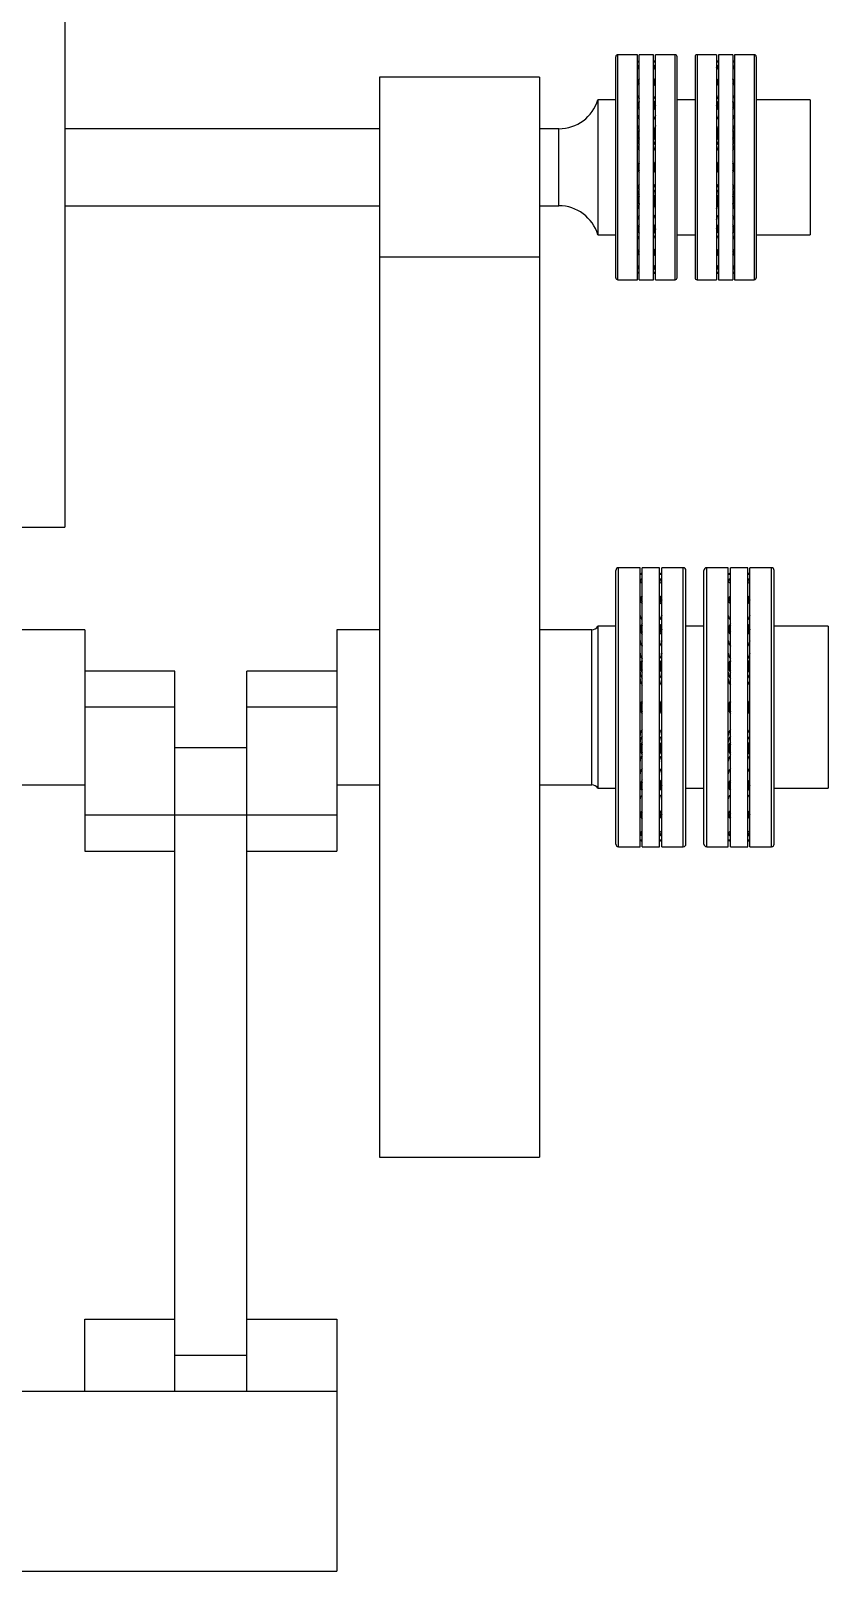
# Model space of a CAD drawing. Header units: millimetres. Extents: x -724 to 4637, y -531 to 1147.
# Drawn here: x 4098 to 4541, y -333 to 523 of the extents above; entities that cross this region are included whole.
import ezdxf

# ---------------------------------------------------------------- set-up
doc = ezdxf.new("R2010")
doc.units = ezdxf.units.MM

msp = doc.modelspace()

# ---------------------------------------------------------------- linework, layer by layer
at = {"color": 7, "linetype": 'Continuous', "lineweight": 25}
for p, q in [((4116.97, 746.7), (4116.97, 246.7)), ((4423.1, 385.3), (4423.1, 508.1)), ((4435.1, 509.2), (4424.2, 509.2)), ((4424.2, 384.2), (4424.2, 509.2)), ((4435.1, 384.2), (4435.1, 509.2)), ((4436.1, 505.05), (4435.1, 505.05)), ((4436.1, 505.55), (4435.6, 505.55)), ((4444.1, 509.2), (4436.1, 509.2)), ((4436.1, 384.2), (4436.1, 509.2)), ((4444.1, 384.2), (4444.1, 509.2)), ((4444.6, 505.55), (4444.1, 505.55)), ((4445.1, 505.05), (4444.1, 505.05)), ((4456, 509.2), (4445.1, 509.2)), ((4445.1, 384.2), (4445.1, 509.2)), ((4456, 384.2), (4456, 509.2)), ((4457.1, 385.3), (4457.1, 508.1)), ((4467.1, 508.1), (4467.1, 385.3)), ((4479.1, 509.2), (4468.2, 509.2)), ((4468.2, 509.2), (4468.2, 384.2)), ((4479.1, 509.2), (4479.1, 384.2)), ((4480.1, 505.05), (4479.1, 505.05)), ((4480.1, 505.55), (4479.6, 505.55)), ((4488.1, 509.2), (4480.1, 509.2)), ((4480.1, 509.2), (4480.1, 384.2)), ((4488.1, 509.2), (4488.1, 384.2)), ((4488.6, 505.55), (4488.1, 505.55)), ((4489.1, 505.05), (4488.1, 505.05)), ((4500, 509.2), (4489.1, 509.2)), ((4489.1, 509.2), (4489.1, 384.2)), ((4500, 509.2), (4500, 384.2)), ((4501.1, 508.1), (4501.1, 385.3)), ((4380.7, 496.7), (4291.8, 496.7)), ((4291.8, 496.7), (4291.8, -103.3)), ((4380.7, 496.7), (4380.7, -103.3)), ((4445.1, 502.19), (4445.1, 502.16)), ((4479.1, 502.19), (4479.1, 502.22)), ((4423.1, 484.2), (4413.08, 484.2)), ((4413.08, 484.2), (4413.08, 409.2)), ((4445.1, 480.99), (4445.09, 480.75)), ((4467.1, 484.2), (4457.1, 484.2)), ((4479.1, 480.99), (4479.11, 481.23)), ((4531.1, 484.2), (4501.1, 484.2)), ((4531.1, 484.2), (4531.1, 409.2)), ((4445.06, 475.45), (4445.1, 475.66)), ((4445.1, 475.7), (4445.09, 475.46)), ((4291.8, 468.09), (4116.97, 468.09)), ((4391.5, 468.09), (4380.7, 468.09)), ((4391.5, 425.31), (4391.5, 468.09)), ((4445.06, 469.57), (4445.1, 469.78)), ((4445.1, 469.83), (4445.09, 469.58)), ((4116.97, 425.31), (4291.8, 425.31)), ((4380.7, 425.31), (4391.5, 425.31)), ((4479.1, 423.57), (4479.11, 423.81)), ((4445.1, 412.4), (4445.09, 412.16)), ((4479.13, 417.94), (4479.1, 417.74)), ((4479.1, 417.69), (4479.11, 417.93)), ((4479.1, 412.4), (4479.11, 412.64)), ((4413.08, 409.2), (4423.1, 409.2)), ((4457.1, 409.2), (4467.1, 409.2)), ((4501.1, 409.2), (4531.1, 409.2)), ((4380.7, 396.7), (4291.8, 396.7)), ((4435.1, 388.35), (4436.1, 388.35)), ((4435.6, 387.85), (4436.1, 387.85)), ((4444.1, 388.35), (4445.1, 388.35)), ((4444.1, 387.85), (4444.6, 387.85)), ((4445.1, 391.2), (4445.1, 391.17)), ((4479.1, 391.2), (4479.1, 391.24)), ((4479.1, 388.35), (4480.1, 388.35)), ((4479.6, 387.85), (4480.1, 387.85)), ((4488.1, 388.35), (4489.1, 388.35)), ((4488.1, 387.85), (4488.6, 387.85)), ((4424.2, 384.2), (4435.1, 384.2)), ((4436.1, 384.2), (4444.1, 384.2)), ((4445.1, 384.2), (4456, 384.2)), ((4468.2, 384.2), (4479.1, 384.2)), ((4480.1, 384.2), (4488.1, 384.2)), ((4489.1, 384.2), (4500, 384.2)), ((4030.61, 246.7), (4116.97, 246.7)), ((4423.08, 70.7), (4423.08, 222.7)), ((4436.58, 224.2), (4424.58, 224.2)), ((4424.58, 69.2), (4424.58, 224.2)), ((4436.58, 69.2), (4436.58, 224.2)), ((4447.38, 224.2), (4437.78, 224.2)), ((4437.78, 69.2), (4437.78, 224.2)), ((4447.38, 69.2), (4447.38, 224.2)), ((4460.58, 224.2), (4448.58, 224.2)), ((4448.58, 69.2), (4448.58, 224.2)), ((4460.58, 69.2), (4460.58, 224.2)), ((4462.08, 70.7), (4462.08, 222.7)), ((4472.08, 70.7), (4472.08, 222.7)), ((4485.58, 224.2), (4473.58, 224.2)), ((4473.58, 69.2), (4473.58, 224.2)), ((4485.58, 69.2), (4485.58, 224.2)), ((4496.38, 224.2), (4486.78, 224.2)), ((4486.78, 69.2), (4486.78, 224.2)), ((4496.38, 69.2), (4496.38, 224.2)), ((4509.58, 224.2), (4497.58, 224.2)), ((4497.58, 69.2), (4497.58, 224.2)), ((4509.58, 69.2), (4509.58, 224.2)), ((4511.08, 70.7), (4511.08, 222.7)), ((4437.78, 220.4), (4436.58, 220.4)), ((4437.78, 221), (4437.18, 221)), ((4447.98, 221), (4447.38, 221)), ((4448.58, 220.4), (4447.38, 220.4)), ((4486.78, 220.4), (4485.58, 220.4)), ((4486.78, 221), (4486.18, 221)), ((4496.98, 221), (4496.38, 221)), ((4497.58, 220.4), (4496.38, 220.4)), ((4448.58, 206.32), (4448.57, 206.2)), ((4497.58, 206.32), (4497.57, 206.2)), ((4448.58, 197.58), (4448.57, 197.46)), ((4497.58, 197.58), (4497.57, 197.46)), ((4128.08, 189.77), (4068.08, 189.77)), ((4128.08, 189.77), (4128.08, 66.7)), ((4291.8, 189.77), (4268.08, 189.77)), ((4268.08, 189.77), (4268.08, 66.7)), ((4409.74, 189.77), (4380.7, 189.77)), ((4409.74, 103.62), (4409.74, 189.77)), ((4423.08, 191.7), (4413.08, 191.7)), ((4413.08, 191.7), (4413.08, 101.7)), ((4448.58, 190.02), (4448.57, 189.77)), ((4472.08, 191.7), (4462.08, 191.7)), ((4497.58, 190.02), (4497.57, 189.77)), ((4541.08, 191.7), (4511.08, 191.7)), ((4541.08, 191.7), (4541.08, 101.7)), ((4448.53, 183.41), (4448.56, 183.77)), ((4448.58, 183.67), (4448.57, 183.42)), ((4497.53, 183.41), (4497.56, 183.68)), ((4497.58, 183.67), (4497.57, 183.42)), ((4448.53, 176.35), (4448.56, 176.71)), ((4448.58, 176.61), (4448.57, 176.37)), ((4497.53, 176.35), (4497.56, 176.63)), ((4497.58, 176.61), (4497.57, 176.37)), ((4178.08, 166.7), (4128.08, 166.7)), ((4178.08, -233.3), (4178.08, 166.7)), ((4268.08, 166.7), (4218.08, 166.7)), ((4218.08, -233.3), (4218.08, 166.7)), ((4178.08, 146.7), (4128.08, 146.7)), ((4268.08, 146.7), (4218.08, 146.7)), ((4218.08, 124.2), (4178.08, 124.2)), ((4068.08, 103.62), (4128.08, 103.62)), ((4268.08, 103.62), (4291.8, 103.62)), ((4380.7, 103.62), (4409.74, 103.62)), ((4448.58, 103.38), (4448.57, 103.13)), ((4497.58, 103.38), (4497.57, 103.13)), ((4413.08, 101.7), (4423.08, 101.7)), ((4462.08, 101.7), (4472.08, 101.7)), ((4511.08, 101.7), (4541.08, 101.7)), ((4268.08, 86.7), (4128.08, 86.7)), ((4448.54, 86.83), (4448.55, 86.97)), ((4448.58, 87.07), (4448.57, 86.95)), ((4497.54, 86.83), (4497.56, 87.06)), ((4497.58, 87.07), (4497.57, 86.95)), ((4424.58, 69.2), (4436.58, 69.2)), ((4436.58, 73), (4437.78, 73)), ((4437.18, 72.4), (4437.78, 72.4)), ((4437.78, 69.2), (4447.38, 69.2)), ((4447.38, 73), (4448.58, 73)), ((4447.38, 72.4), (4447.98, 72.4)), ((4448.58, 69.2), (4460.58, 69.2)), ((4473.58, 69.2), (4485.58, 69.2)), ((4485.58, 73), (4486.78, 73)), ((4486.18, 72.4), (4486.78, 72.4)), ((4486.78, 69.2), (4496.38, 69.2)), ((4496.38, 73), (4497.58, 73)), ((4496.38, 72.4), (4496.98, 72.4)), ((4497.58, 69.2), (4509.58, 69.2)), ((4128.08, 66.7), (4178.08, 66.7)), ((4218.08, 66.7), (4268.08, 66.7)), ((4291.8, -103.3), (4380.7, -103.3)), ((4128.08, -193.3), (4178.08, -193.3)), ((4128.08, -233.3), (4128.08, -193.3)), ((4218.08, -193.3), (4268.08, -193.3)), ((4268.08, -193.3), (4268.08, -333.3)), ((4178.08, -213.3), (4218.08, -213.3)), ((3928.08, -233.3), (4268.08, -233.3)), ((3928.08, -333.3), (4268.08, -333.3))]:
    msp.add_line(p, q, dxfattribs=at)
at = {"color": 7, "linetype": 'Continuous', "lineweight": 25, "flags": 128}
for points in [[(4436.1, 502.03), (4436, 502.09), (4435.64, 502.47), (4435.64, 502.86), (4436, 503.24), (4436.1, 503.3)], [(4444.1, 503.3), (4444.19, 503.24), (4444.55, 502.86), (4444.55, 502.47), (4444.19, 502.09), (4444.1, 502.03)], [(4480.1, 502.03), (4480, 502.09), (4479.64, 502.47), (4479.64, 502.86), (4480, 503.24), (4480.1, 503.3)], [(4488.1, 503.3), (4488.19, 503.24), (4488.55, 502.86), (4488.55, 502.47), (4488.19, 502.09), (4488.1, 502.03)], [(4436.1, 390.09), (4436, 390.15), (4435.64, 390.53), (4435.64, 390.92), (4436, 391.3), (4436.1, 391.36)], [(4444.1, 391.36), (4444.19, 391.3), (4444.55, 390.92), (4444.55, 390.53), (4444.19, 390.15), (4444.1, 390.09)], [(4480.1, 390.09), (4480, 390.15), (4479.64, 390.53), (4479.64, 390.92), (4480, 391.3), (4480.1, 391.36)], [(4488.1, 391.36), (4488.19, 391.3), (4488.55, 390.92), (4488.55, 390.53), (4488.19, 390.15), (4488.1, 390.09)], [(4437.78, 216.59), (4437.36, 216.93), (4437.18, 217.36), (4437.36, 217.79), (4437.78, 218.12)], [(4447.38, 218.12), (4447.79, 217.79), (4447.98, 217.36), (4447.79, 216.93), (4447.38, 216.59)], [(4486.78, 216.59), (4486.36, 216.93), (4486.18, 217.36), (4486.36, 217.79), (4486.78, 218.12)], [(4496.38, 218.12), (4496.79, 217.79), (4496.98, 217.36), (4496.79, 216.93), (4496.38, 216.59)], [(4437.78, 75.27), (4437.36, 75.6), (4437.18, 76.03), (4437.36, 76.46), (4437.78, 76.8)], [(4447.38, 76.8), (4447.79, 76.46), (4447.98, 76.03), (4447.79, 75.6), (4447.38, 75.27)], [(4486.78, 75.27), (4486.36, 75.6), (4486.18, 76.03), (4486.36, 76.46), (4486.78, 76.8)], [(4496.38, 76.8), (4496.79, 76.46), (4496.98, 76.03), (4496.79, 75.6), (4496.38, 75.27)]]:
    msp.add_lwpolyline(points, dxfattribs=at)
at = {"color": 7, "linetype": 'Continuous', "lineweight": 25}
for centre, radius, start, end in [((4424.2, 508.1), 1.1, 90, 180), ((4435.6, 505.05), 0.5, 90.00007, 180), ((4444.6, 505.05), 0.5, 0, 89.99993), ((4456, 508.1), 1.1, 0, 90), ((4468.2, 508.1), 1.1, 90, 180), ((4479.6, 505.05), 0.5, 90.00007, 180), ((4488.6, 505.05), 0.5, 0, 89.99993), ((4500, 508.1), 1.1, 0, 90), ((4436.38, 502.57), 1.34, 195.94865, 257.72832), ((4443.79, 502.62), 1.39, 282.9396, 340.70119), ((4480.41, 502.61), 1.38, 197.57497, 256.76086), ((4487.78, 502.62), 1.39, 283.38402, 341.62789), ((4437.42, 494.05), 2.33, 184.19547, 235.42958), ((4437.41, 494.31), 1.79, 137.27591, 222.72409), ((4442.79, 494.31), 1.79, 317.27591, 42.72409), ((4442.78, 494.05), 2.32, 304.5418, 356.30688), ((4481.43, 494.06), 2.34, 183.84852, 235.23053), ((4481.41, 494.31), 1.79, 137.27591, 222.72409), ((4486.79, 494.31), 1.79, 317.27591, 42.72409), ((4486.77, 494.06), 2.33, 304.74401, 356.65217), ((4391.5, 490.59), 22.5, 270, 343.50092), ((4437.41, 486.77), 2.32, 183.65482, 235.46037), ((4438.63, 480.99), 3.51, 136.20033, 223.79967), ((4438.68, 481.29), 3.07, 147.13093, 212.86907), ((4442.78, 486.77), 2.32, 304.53963, 356.34518), ((4441.52, 481.29), 3.07, 327.13093, 32.86907), ((4441.49, 481.07), 3.61, 316.1948, 355.02135), ((4481.43, 486.78), 2.34, 183.8866, 235.22859), ((4482.69, 481.05), 3.59, 180.96984, 223.8157), ((4482.68, 481.29), 3.07, 147.13093, 212.86907), ((4486.76, 486.78), 2.34, 304.77141, 356.1134), ((4485.57, 480.99), 3.51, 316.20033, 43.79967), ((4485.52, 481.29), 3.07, 327.13093, 32.86907), ((4438.68, 475.76), 3.58, 180.907, 223.87854), ((4441.49, 475.78), 3.61, 316.1948, 355.02135), ((4482.69, 475.76), 3.59, 180.96984, 223.8157), ((4485.51, 475.76), 3.59, 316.1843, 359.03016), ((4438.67, 469.88), 3.57, 180.85623, 222.20324), ((4439.69, 464.73), 4.59, 141.55468, 218.44532), ((4439.71, 464.88), 4.11, 151.47841, 208.52159), ((4440.5, 464.73), 4.59, 321.55468, 38.44532), ((4440.49, 464.88), 4.11, 331.47841, 28.52159), ((4441.51, 469.89), 3.59, 317.86221, 355.06427), ((4482.68, 469.88), 3.58, 180.91755, 222.14192), ((4483.69, 464.73), 4.59, 141.55468, 218.44532), ((4483.71, 464.88), 4.11, 151.47841, 208.52159), ((4484.5, 464.73), 4.59, 321.55468, 38.44532), ((4484.49, 464.88), 4.11, 331.47841, 28.52159), ((4485.52, 469.88), 3.58, 317.85808, 359.08245), ((4439.71, 461.96), 4.61, 180.16581, 218.46403), ((4439.71, 458.87), 4.61, 180.16581, 218.46403), ((4440.49, 461.96), 4.61, 321.53597, 359.83419), ((4440.49, 458.87), 4.61, 321.53597, 359.83419), ((4483.71, 461.96), 4.61, 180.17769, 218.45215), ((4483.71, 458.87), 4.61, 180.17769, 218.45215), ((4484.49, 461.96), 4.61, 321.54785, 359.82231), ((4484.49, 458.87), 4.61, 321.54785, 359.82231), ((4440.1, 446.7), 5, 143.1301, 216.8699), ((4440.1, 446.7), 4.5, 152.73394, 207.26606), ((4440.1, 446.7), 5, 323.1301, 36.8699), ((4440.1, 446.7), 4.5, 332.73394, 27.26606), ((4484.1, 446.7), 5, 143.1301, 216.8699), ((4484.1, 446.7), 4.5, 152.73394, 207.26606), ((4484.1, 446.7), 5, 323.1301, 36.8699), ((4484.1, 446.7), 4.5, 332.73394, 27.26606), ((4439.71, 434.52), 4.61, 141.54785, 179.82231), ((4440.49, 434.52), 4.61, 0.17769, 38.45215), ((4483.71, 434.52), 4.61, 141.53597, 179.83419), ((4484.49, 434.52), 4.61, 0.16581, 38.46403), ((4439.71, 431.43), 4.61, 141.54785, 179.82231), ((4439.69, 428.66), 4.59, 141.55468, 218.44532), ((4439.71, 428.51), 4.11, 151.47841, 208.52159), ((4440.49, 431.43), 4.61, 0.17769, 38.45215), ((4440.5, 428.66), 4.59, 321.55468, 38.44532), ((4440.49, 428.51), 4.11, 331.47841, 28.52159), ((4483.71, 431.43), 4.61, 141.53597, 179.83419), ((4483.69, 428.66), 4.59, 141.55468, 218.44532), ((4483.71, 428.51), 4.11, 151.47841, 208.52159), ((4484.49, 431.43), 4.61, 0.16581, 38.46403), ((4484.5, 428.66), 4.59, 321.55468, 38.44532), ((4484.49, 428.51), 4.11, 331.47841, 28.52159), ((4391.5, 402.81), 22.5, 16.49908, 90), ((4438.68, 423.51), 3.58, 137.85808, 179.08245), ((4438.69, 417.63), 3.59, 136.1843, 179.03016), ((4441.51, 417.63), 3.59, 0.96984, 43.8157), ((4441.52, 423.51), 3.58, 0.91755, 42.14192), ((4482.69, 423.5), 3.59, 137.86221, 175.06427), ((4482.7, 417.62), 3.61, 136.1948, 175.02135), ((4485.52, 417.63), 3.58, 0.907, 43.87854), ((4485.53, 423.51), 3.57, 0.85623, 42.20324), ((4438.63, 412.4), 3.51, 136.20033, 223.79967), ((4438.68, 412.1), 3.07, 147.13093, 212.86907), ((4441.51, 412.34), 3.59, 0.96984, 43.8157), ((4441.52, 412.1), 3.07, 327.13093, 32.86907), ((4482.7, 412.33), 3.61, 136.1948, 175.02135), ((4482.68, 412.1), 3.07, 147.13093, 212.86907), ((4485.57, 412.4), 3.51, 316.20033, 43.79967), ((4485.52, 412.1), 3.07, 327.13093, 32.86907), ((4437.43, 406.61), 2.34, 124.77141, 176.1134), ((4442.76, 406.61), 2.34, 3.8866, 55.22859), ((4481.41, 406.62), 2.32, 124.53963, 176.34518), ((4486.78, 406.62), 2.32, 3.65482, 55.46037), ((4437.43, 399.34), 2.33, 124.74401, 176.65217), ((4437.41, 399.09), 1.79, 137.27591, 222.72409), ((4442.76, 399.33), 2.34, 3.84852, 55.23053), ((4442.79, 399.09), 1.79, 317.27591, 42.72409), ((4481.41, 399.34), 2.32, 124.5418, 176.30688), ((4481.41, 399.09), 1.79, 137.27591, 222.72409), ((4486.78, 399.34), 2.33, 4.19547, 55.42958), ((4486.79, 399.09), 1.79, 317.27591, 42.72409), ((4424.2, 385.3), 1.1, 180, 270), ((4436.42, 390.77), 1.39, 103.38402, 161.62789), ((4435.6, 388.35), 0.5, 180, 269.99993), ((4443.78, 390.78), 1.38, 17.57497, 76.76086), ((4444.6, 388.35), 0.5, 270.00007, 0), ((4456, 385.3), 1.1, 270, 360), ((4468.2, 385.3), 1.1, 180, 270), ((4480.41, 390.78), 1.39, 102.9396, 160.70119), ((4479.6, 388.35), 0.5, 180, 269.99993), ((4487.81, 390.82), 1.34, 15.94865, 77.72832), ((4488.6, 388.35), 0.5, 270.00007, 360), ((4500, 385.3), 1.1, 270, 360), ((4424.58, 222.7), 1.5, 90, 180), ((4460.58, 222.7), 1.5, 0, 90), ((4473.58, 222.7), 1.5, 90, 180), ((4509.58, 222.7), 1.5, 0, 90), ((4437.18, 220.4), 0.6, 90, 180), ((4438.11, 217.24), 1.6, 196.36709, 258.03227), ((4447.03, 217.26), 1.62, 282.27139, 342.12802), ((4447.98, 220.4), 0.6, 360, 90), ((4486.18, 220.4), 0.6, 90, 180), ((4487.11, 217.24), 1.6, 196.36709, 258.03227), ((4496.03, 217.26), 1.62, 282.27139, 342.12802), ((4496.98, 220.4), 0.6, 0, 90), ((4439.34, 206.48), 2.76, 182.78825, 235.63687), ((4439.28, 206.81), 2.09, 135.93118, 224.06882), ((4445.88, 206.81), 2.09, 315.93118, 44.06882), ((4445.78, 206.52), 2.81, 304.58041, 353.44169), ((4488.34, 206.48), 2.76, 182.78825, 235.63687), ((4488.28, 206.81), 2.09, 135.93118, 224.06882), ((4494.88, 206.81), 2.09, 315.93118, 44.06882), ((4494.78, 206.52), 2.81, 304.58041, 353.44169), ((4439.34, 197.75), 2.77, 183.51918, 235.59601), ((4445.78, 197.78), 2.81, 304.58041, 353.44169), ((4488.34, 197.75), 2.77, 183.51918, 235.59601), ((4494.78, 197.78), 2.81, 304.58041, 353.44169), ((4409.74, 193.62), 3.85, 270, 330), ((4440.87, 190.08), 4.29, 180.31193, 223.92431), ((4440.84, 190.37), 3.66, 146.80624, 213.19376), ((4444.32, 190.37), 3.66, 326.80624, 33.19376), ((4444.26, 190.1), 4.32, 316.14632, 355.67126), ((4489.87, 190.08), 4.29, 180.31193, 223.92431), ((4489.84, 190.37), 3.66, 146.80624, 213.19376), ((4493.32, 190.37), 3.66, 326.80624, 33.19376), ((4493.26, 190.1), 4.32, 316.14632, 355.67126), ((4440.87, 183.73), 4.29, 180.87055, 223.91499), ((4444.26, 183.75), 4.32, 316.14632, 355.67126), ((4489.87, 183.73), 4.29, 180.87055, 223.91499), ((4493.26, 183.75), 4.32, 316.14632, 355.67126), ((4440.87, 176.68), 4.29, 180.87055, 223.91499), ((4442.09, 169.47), 5.5, 141.52707, 218.47293), ((4442.1, 169.66), 4.92, 151.41974, 208.58026), ((4444.26, 176.69), 4.32, 316.14632, 355.67126), ((4443.07, 169.47), 5.5, 321.52707, 38.47293), ((4443.06, 169.66), 4.92, 331.41974, 28.58026), ((4489.87, 176.68), 4.29, 180.87055, 223.91499), ((4491.09, 169.47), 5.5, 141.52707, 218.47293), ((4491.1, 169.66), 4.92, 151.41974, 208.58026), ((4493.26, 176.69), 4.32, 316.14632, 355.67126), ((4492.07, 169.47), 5.5, 321.52707, 38.47293), ((4492.06, 169.66), 4.92, 331.41974, 28.58026), ((4442.11, 166.15), 5.53, 180.15895, 218.47089), ((4443.05, 166.15), 5.53, 321.52911, 359.84105), ((4491.11, 166.15), 5.53, 180.15895, 218.47089), ((4492.05, 166.15), 5.53, 321.52911, 359.84105), ((4442.11, 162.44), 5.53, 180.15895, 218.47089), ((4443.05, 162.44), 5.53, 321.52911, 359.84105), ((4491.11, 162.44), 5.53, 180.15895, 218.47089), ((4492.05, 162.44), 5.53, 321.52911, 359.84105), ((4442.58, 146.7), 6, 143.1301, 216.8699), ((4442.58, 146.7), 5.4, 152.73396, 207.26604), ((4442.58, 146.7), 6, 323.1301, 36.8699), ((4442.58, 146.7), 5.4, 332.73396, 27.26604), ((4491.58, 146.7), 6, 143.1301, 216.8699), ((4491.58, 146.7), 5.4, 152.73396, 207.26604), ((4491.58, 146.7), 6, 323.1301, 36.8699), ((4491.58, 146.7), 5.4, 332.73396, 27.26604), ((4442.1, 130.95), 5.53, 141.51881, 179.85135), ((4442.1, 127.24), 5.53, 141.51881, 179.85135), ((4443.05, 130.95), 5.53, 0.14865, 38.48119), ((4443.05, 127.24), 5.53, 0.14865, 38.48119), ((4491.1, 130.95), 5.53, 141.51881, 179.85135), ((4491.1, 127.24), 5.53, 141.51881, 179.85135), ((4492.05, 130.95), 5.53, 0.14865, 38.48119), ((4492.05, 127.24), 5.53, 0.14865, 38.48119), ((4442.09, 123.92), 5.5, 141.52707, 218.47293), ((4442.1, 123.74), 4.92, 151.41974, 208.58026), ((4443.07, 123.92), 5.5, 321.52707, 38.47293), ((4443.06, 123.74), 4.92, 331.41974, 28.58026), ((4491.09, 123.92), 5.5, 141.52707, 218.47293), ((4491.1, 123.74), 4.92, 151.41974, 208.58026), ((4492.07, 123.92), 5.5, 321.52707, 38.47293), ((4492.06, 123.74), 4.92, 331.41974, 28.58026), ((4440.86, 116.72), 4.28, 136.03017, 179.18429), ((4440.86, 109.66), 4.28, 136.03017, 179.18429), ((4444.3, 116.72), 4.28, 0.81571, 43.96983), ((4444.3, 109.66), 4.28, 0.81571, 43.96983), ((4489.86, 116.72), 4.28, 136.03017, 179.18429), ((4489.86, 109.66), 4.28, 136.03017, 179.18429), ((4493.3, 116.72), 4.28, 0.81571, 43.96983), ((4493.3, 109.66), 4.28, 0.81571, 43.96983), ((4409.74, 99.77), 3.85, 30, 90), ((4440.86, 103.31), 4.29, 136.04052, 178.62531), ((4440.84, 103.02), 3.66, 146.80624, 213.19376), ((4444.3, 103.32), 4.28, 0.81571, 43.96983), ((4444.32, 103.02), 3.66, 326.80624, 33.19376), ((4489.86, 103.31), 4.29, 136.04052, 178.62531), ((4489.84, 103.02), 3.66, 146.80624, 213.19376), ((4493.3, 103.32), 4.28, 0.81571, 43.96983), ((4493.32, 103.02), 3.66, 326.80624, 33.19376), ((4439.32, 95.65), 2.75, 124.19826, 176.68655), ((4445.83, 95.65), 2.75, 3.31345, 55.80174), ((4488.32, 95.65), 2.75, 124.19826, 176.68655), ((4494.83, 95.65), 2.75, 3.31345, 55.80174), ((4439.33, 86.91), 2.76, 124.24331, 175.95419), ((4439.28, 86.59), 2.09, 135.93118, 224.06882), ((4445.83, 86.91), 2.75, 3.31345, 55.80174), ((4445.88, 86.59), 2.09, 315.93118, 44.06882), ((4488.33, 86.91), 2.76, 124.24331, 175.95419), ((4488.28, 86.59), 2.09, 135.93118, 224.06882), ((4494.83, 86.91), 2.75, 3.31345, 55.80174), ((4494.88, 86.59), 2.09, 315.93118, 44.06882), ((4438.08, 76.19), 1.56, 101.18434, 164.54343), ((4447.09, 76.21), 1.53, 13.89468, 79.15138), ((4487.08, 76.19), 1.56, 101.18434, 164.54343), ((4496.09, 76.21), 1.53, 13.89468, 79.15138), ((4424.58, 70.7), 1.5, 180, 270), ((4437.18, 73), 0.6, 180, 270), ((4447.98, 73), 0.6, 270, 0), ((4460.58, 70.7), 1.5, 270, 360), ((4473.58, 70.7), 1.5, 180, 270), ((4486.18, 73), 0.6, 180, 270), ((4496.98, 73), 0.6, 270, 0), ((4509.58, 70.7), 1.5, 270, 360)]:
    msp.add_arc(centre, radius, start, end, dxfattribs=at)
for points, knots in [([(4436.1, 503.37), (4435.92, 503.28), (4435.54, 503.09), (4435.18, 502.71), (4435.14, 502.36), (4435.11, 502.21)], [0, 0, 0, 0, 0.3457909, 0.7113994, 1, 1, 1, 1]), ([(4445.07, 502.13), (4445.08, 502.17), (4445.14, 502.38), (4444.93, 502.78), (4444.6, 503.13), (4444.26, 503.3), (4444.1, 503.37)], [0, 0, 0, 0, 0.071341, 0.398114, 0.720525, 1, 1, 1, 1]), ([(4480.1, 503.37), (4479.91, 503.28), (4479.54, 503.09), (4479.19, 502.71), (4479.14, 502.39), (4479.12, 502.25)], [0, 0, 0, 0, 0.363507, 0.737533, 1, 1, 1, 1]), ([(4489.08, 502.17), (4489.09, 502.19), (4489.14, 502.39), (4488.94, 502.77), (4488.61, 503.12), (4488.26, 503.3), (4488.1, 503.38)], [0, 0, 0, 0, 0.041041, 0.376993, 0.707289, 1, 1, 1, 1]), ([(4436.1, 495.79), (4435.89, 495.59), (4435.46, 495.19), (4435.13, 494.52), (4435.13, 494.07), (4435.13, 493.88)], [0, 0, 0, 0, 0.361291, 0.731426, 1, 1, 1, 1]), ([(4445.08, 493.9), (4445.06, 494.14), (4445.02, 494.64), (4444.66, 495.29), (4444.26, 495.63), (4444.1, 495.77)], [0, 0, 0, 0, 0.3406033, 0.7243184, 1, 1, 1, 1]), ([(4480.1, 495.77), (4480, 495.69), (4479.61, 495.41), (4479.28, 494.8), (4479.06, 494.22), (4479.11, 493.94), (4479.12, 493.9)], [0, 0, 0, 0, 0.155023, 0.581655, 0.95105, 1, 1, 1, 1]), ([(4489.06, 493.92), (4489.07, 494.01), (4489.11, 494.37), (4488.83, 494.97), (4488.49, 495.51), (4488.16, 495.74), (4488.1, 495.78)], [0, 0, 0, 0, 0.128656, 0.516565, 0.906042, 1, 1, 1, 1]), ([(4435.13, 486.6), (4435.13, 486.51), (4435.09, 486.16), (4435.36, 485.55), (4435.71, 485.02), (4436.04, 484.79), (4436.1, 484.74)], [0, 0, 0, 0, 0.128656, 0.516565, 0.906042, 1, 1, 1, 1]), ([(4444.1, 484.76), (4444.2, 484.83), (4444.58, 485.11), (4444.92, 485.72), (4445.13, 486.3), (4445.09, 486.59), (4445.08, 486.62)], [0, 0, 0, 0, 0.155023, 0.581655, 0.95105, 1, 1, 1, 1]), ([(4445.06, 480.74), (4445.08, 480.81), (4445.16, 481.22), (4444.98, 481.99), (4444.64, 482.85), (4444.24, 483.27), (4444.1, 483.43)], [0, 0, 0, 0, 0.0728361, 0.4341094, 0.7940707, 1, 1, 1, 1]), ([(4479.13, 481.25), (4479.12, 481.18), (4479.04, 480.77), (4479.22, 480), (4479.56, 479.14), (4479.95, 478.71), (4480.1, 478.56)], [0, 0, 0, 0, 0.0728361, 0.4341094, 0.7940707, 1, 1, 1, 1]), ([(4479.12, 486.62), (4479.13, 486.39), (4479.17, 485.88), (4479.54, 485.23), (4479.93, 484.89), (4480.1, 484.75)], [0, 0, 0, 0, 0.340603, 0.724318, 1, 1, 1, 1]), ([(4480.1, 483.43), (4479.98, 483.31), (4479.6, 482.92), (4479.24, 482.16), (4479.17, 481.53), (4479.13, 481.25)], [0, 0, 0, 0, 0.1948257, 0.6443019, 1, 1, 1, 1]), ([(4444.1, 473.27), (4444.21, 473.39), (4444.6, 473.78), (4444.96, 474.53), (4445.03, 475.17), (4445.06, 475.45)], [0, 0, 0, 0, 0.194826, 0.644302, 1, 1, 1, 1]), ([(4479.13, 475.96), (4479.12, 475.89), (4479.04, 475.48), (4479.22, 474.71), (4479.56, 473.85), (4479.95, 473.42), (4480.1, 473.27)], [0, 0, 0, 0, 0.0728361, 0.4341094, 0.7940707, 1, 1, 1, 1]), ([(4444.13, 467.43), (4444.23, 467.53), (4444.6, 467.91), (4444.96, 468.66), (4445.03, 469.29), (4445.06, 469.57)], [0, 0, 0, 0, 0.180502, 0.637974, 1, 1, 1, 1]), ([(4479.1, 469.87), (4479.13, 469.52), (4479.18, 468.83), (4479.55, 467.99), (4479.94, 467.57), (4480.07, 467.43)], [0, 0, 0, 0, 0.396118, 0.790797, 1, 1, 1, 1]), ([(4445.06, 417.43), (4445.08, 417.5), (4445.16, 417.92), (4444.98, 418.69), (4444.64, 419.54), (4444.24, 419.97), (4444.1, 420.12)], [0, 0, 0, 0, 0.072836, 0.434109, 0.794071, 1, 1, 1, 1]), ([(4445.1, 423.52), (4445.07, 423.87), (4445.01, 424.56), (4444.64, 425.41), (4444.26, 425.83), (4444.12, 425.98)], [0, 0, 0, 0, 0.394479, 0.787525, 1, 1, 1, 1]), ([(4480.07, 425.97), (4479.96, 425.86), (4479.59, 425.48), (4479.24, 424.74), (4479.17, 424.1), (4479.13, 423.82)], [0, 0, 0, 0, 0.180502, 0.637974, 1, 1, 1, 1]), ([(4480.1, 420.12), (4479.98, 420), (4479.6, 419.61), (4479.24, 418.86), (4479.17, 418.22), (4479.13, 417.94)], [0, 0, 0, 0, 0.194826, 0.644302, 1, 1, 1, 1]), ([(4445.06, 412.14), (4445.08, 412.21), (4445.16, 412.63), (4444.98, 413.4), (4444.64, 414.25), (4444.24, 414.68), (4444.1, 414.83)], [0, 0, 0, 0, 0.072836, 0.434109, 0.794071, 1, 1, 1, 1]), ([(4444.1, 409.97), (4444.21, 410.08), (4444.6, 410.47), (4444.96, 411.23), (4445.03, 411.86), (4445.06, 412.14)], [0, 0, 0, 0, 0.194826, 0.644302, 1, 1, 1, 1]), ([(4479.13, 412.65), (4479.12, 412.58), (4479.04, 412.17), (4479.22, 411.4), (4479.56, 410.55), (4479.95, 410.12), (4480.1, 409.96)], [0, 0, 0, 0, 0.072836, 0.434109, 0.794071, 1, 1, 1, 1]), ([(4445.08, 406.77), (4445.06, 407.01), (4445.02, 407.51), (4444.66, 408.16), (4444.26, 408.5), (4444.1, 408.64)], [0, 0, 0, 0, 0.340603, 0.724318, 1, 1, 1, 1]), ([(4480.1, 408.64), (4480, 408.56), (4479.61, 408.28), (4479.28, 407.67), (4479.06, 407.09), (4479.11, 406.81), (4479.12, 406.77)], [0, 0, 0, 0, 0.155023, 0.581655, 0.95105, 1, 1, 1, 1]), ([(4489.06, 406.79), (4489.07, 406.88), (4489.11, 407.24), (4488.83, 407.84), (4488.49, 408.38), (4488.16, 408.6), (4488.1, 408.65)], [0, 0, 0, 0, 0.128656, 0.516565, 0.906042, 1, 1, 1, 1]), ([(4435.13, 399.47), (4435.13, 399.38), (4435.09, 399.02), (4435.36, 398.42), (4435.71, 397.88), (4436.04, 397.66), (4436.1, 397.61)], [0, 0, 0, 0, 0.128656, 0.516565, 0.906042, 1, 1, 1, 1]), ([(4444.1, 397.63), (4444.2, 397.7), (4444.58, 397.98), (4444.92, 398.59), (4445.13, 399.17), (4445.09, 399.45), (4445.08, 399.49)], [0, 0, 0, 0, 0.155023, 0.581655, 0.95105, 1, 1, 1, 1]), ([(4479.12, 399.49), (4479.13, 399.25), (4479.17, 398.75), (4479.54, 398.1), (4479.93, 397.76), (4480.1, 397.62)], [0, 0, 0, 0, 0.340603, 0.724318, 1, 1, 1, 1]), ([(4488.1, 397.61), (4488.31, 397.8), (4488.73, 398.2), (4489.06, 398.87), (4489.06, 399.32), (4489.06, 399.51)], [0, 0, 0, 0, 0.361291, 0.731426, 1, 1, 1, 1]), ([(4435.11, 391.22), (4435.11, 391.2), (4435.06, 391), (4435.26, 390.62), (4435.59, 390.27), (4435.94, 390.1), (4436.1, 390.02)], [0, 0, 0, 0, 0.041041, 0.376993, 0.707289, 1, 1, 1, 1]), ([(4444.1, 390.02), (4444.28, 390.11), (4444.66, 390.31), (4445.01, 390.68), (4445.05, 391.01), (4445.07, 391.14)], [0, 0, 0, 0, 0.3635068, 0.7375334, 1, 1, 1, 1]), ([(4479.12, 391.26), (4479.11, 391.22), (4479.06, 391.01), (4479.26, 390.62), (4479.59, 390.26), (4479.94, 390.1), (4480.1, 390.02)], [0, 0, 0, 0, 0.071341, 0.398114, 0.720525, 1, 1, 1, 1]), ([(4488.1, 390.02), (4488.28, 390.11), (4488.66, 390.3), (4489.01, 390.69), (4489.06, 391.03), (4489.08, 391.18)], [0, 0, 0, 0, 0.3457909, 0.7113994, 1, 1, 1, 1]), ([(4437.78, 218.21), (4437.67, 218.16), (4437.29, 218), (4436.91, 217.65), (4436.59, 217.19), (4436.61, 216.89), (4436.61, 216.79)], [0, 0, 0, 0, 0.15727, 0.53725, 0.842769, 1, 1, 1, 1]), ([(4448.54, 216.74), (4448.55, 216.82), (4448.59, 217.1), (4448.34, 217.54), (4447.96, 217.93), (4447.56, 218.12), (4447.38, 218.22)], [0, 0, 0, 0, 0.121087, 0.417567, 0.721865, 1, 1, 1, 1]), ([(4486.78, 218.21), (4486.67, 218.16), (4486.29, 218), (4485.91, 217.65), (4485.59, 217.19), (4485.61, 216.89), (4485.61, 216.79)], [0, 0, 0, 0, 0.15727, 0.53725, 0.842769, 1, 1, 1, 1]), ([(4497.54, 216.74), (4497.55, 216.82), (4497.59, 217.1), (4497.34, 217.54), (4496.96, 217.93), (4496.56, 218.12), (4496.38, 218.22)], [0, 0, 0, 0, 0.121087, 0.417567, 0.721865, 1, 1, 1, 1]), ([(4437.78, 208.56), (4437.63, 208.45), (4437.19, 208.1), (4436.78, 207.38), (4436.54, 206.72), (4436.59, 206.38), (4436.59, 206.36)], [0, 0, 0, 0, 0.1945146, 0.5876205, 0.9667924, 1, 1, 1, 1]), ([(4448.53, 206.17), (4448.55, 206.29), (4448.61, 206.69), (4448.38, 207.38), (4447.97, 208.08), (4447.54, 208.43), (4447.38, 208.57)], [0, 0, 0, 0, 0.1283019, 0.4606298, 0.7923204, 1, 1, 1, 1]), ([(4486.78, 208.56), (4486.63, 208.45), (4486.19, 208.1), (4485.78, 207.38), (4485.54, 206.72), (4485.59, 206.38), (4485.59, 206.36)], [0, 0, 0, 0, 0.194515, 0.58762, 0.966792, 1, 1, 1, 1]), ([(4497.53, 206.17), (4497.55, 206.29), (4497.61, 206.69), (4497.38, 207.38), (4496.97, 208.08), (4496.54, 208.43), (4496.38, 208.57)], [0, 0, 0, 0, 0.1283019, 0.4606298, 0.7923204, 1, 1, 1, 1]), ([(4436.59, 197.62), (4436.61, 197.35), (4436.64, 196.78), (4437.09, 195.99), (4437.5, 195.47), (4437.82, 195.27), (4437.83, 195.26)], [0, 0, 0, 0, 0.30813, 0.642436, 0.985059, 1, 1, 1, 1]), ([(4447.36, 195.28), (4447.62, 195.54), (4448.11, 196.01), (4448.5, 196.76), (4448.52, 197.24), (4448.53, 197.44)], [0, 0, 0, 0, 0.404055, 0.761004, 1, 1, 1, 1]), ([(4485.59, 197.62), (4485.61, 197.35), (4485.64, 196.78), (4486.09, 195.99), (4486.5, 195.47), (4486.82, 195.27), (4486.83, 195.26)], [0, 0, 0, 0, 0.30813, 0.642436, 0.985059, 1, 1, 1, 1]), ([(4496.36, 195.28), (4496.62, 195.54), (4497.11, 196.01), (4497.5, 196.76), (4497.52, 197.24), (4497.53, 197.44)], [0, 0, 0, 0, 0.404055, 0.761004, 1, 1, 1, 1]), ([(4437.78, 192.94), (4437.63, 192.79), (4437.2, 192.34), (4436.79, 191.42), (4436.55, 190.58), (4436.6, 190.13), (4436.6, 190.06)], [0, 0, 0, 0, 0.188521, 0.562441, 0.932509, 1, 1, 1, 1]), ([(4448.53, 189.76), (4448.55, 189.91), (4448.62, 190.44), (4448.39, 191.35), (4447.99, 192.29), (4447.54, 192.77), (4447.38, 192.95)], [0, 0, 0, 0, 0.133652, 0.466397, 0.798541, 1, 1, 1, 1]), ([(4486.78, 192.94), (4486.63, 192.79), (4486.2, 192.34), (4485.79, 191.42), (4485.55, 190.58), (4485.6, 190.13), (4485.6, 190.06)], [0, 0, 0, 0, 0.188521, 0.562441, 0.932509, 1, 1, 1, 1]), ([(4497.53, 189.76), (4497.55, 189.91), (4497.62, 190.44), (4497.39, 191.35), (4496.99, 192.29), (4496.54, 192.77), (4496.38, 192.95)], [0, 0, 0, 0, 0.133652, 0.466397, 0.798541, 1, 1, 1, 1]), ([(4436.6, 183.71), (4436.61, 183.4), (4436.62, 182.7), (4437.05, 181.69), (4437.45, 180.98), (4437.77, 180.7), (4437.78, 180.69)], [0, 0, 0, 0, 0.287317, 0.63805, 0.989622, 1, 1, 1, 1]), ([(4447.38, 180.7), (4447.62, 181), (4448.11, 181.61), (4448.49, 182.56), (4448.52, 183.18), (4448.53, 183.41)], [0, 0, 0, 0, 0.367926, 0.764221, 1, 1, 1, 1]), ([(4485.6, 183.71), (4485.61, 183.4), (4485.62, 182.7), (4486.05, 181.69), (4486.45, 180.98), (4486.77, 180.7), (4486.78, 180.69)], [0, 0, 0, 0, 0.287317, 0.63805, 0.989622, 1, 1, 1, 1]), ([(4496.38, 180.7), (4496.62, 181), (4497.11, 181.61), (4497.49, 182.56), (4497.52, 183.18), (4497.53, 183.41)], [0, 0, 0, 0, 0.367926, 0.764221, 1, 1, 1, 1]), ([(4436.6, 176.66), (4436.61, 176.34), (4436.62, 175.65), (4437.05, 174.63), (4437.45, 173.92), (4437.77, 173.64), (4437.78, 173.63)], [0, 0, 0, 0, 0.287317, 0.63805, 0.989622, 1, 1, 1, 1]), ([(4447.38, 173.65), (4447.62, 173.94), (4448.11, 174.56), (4448.49, 175.5), (4448.52, 176.12), (4448.53, 176.35)], [0, 0, 0, 0, 0.367926, 0.764221, 1, 1, 1, 1]), ([(4485.6, 176.66), (4485.61, 176.34), (4485.62, 175.65), (4486.05, 174.63), (4486.45, 173.92), (4486.77, 173.64), (4486.78, 173.63)], [0, 0, 0, 0, 0.287317, 0.63805, 0.989622, 1, 1, 1, 1]), ([(4496.38, 173.65), (4496.62, 173.94), (4497.11, 174.56), (4497.49, 175.5), (4497.52, 176.12), (4497.53, 176.35)], [0, 0, 0, 0, 0.367926, 0.764221, 1, 1, 1, 1]), ([(4437.78, 119.71), (4437.63, 119.55), (4437.2, 119.1), (4436.79, 118.18), (4436.55, 117.35), (4436.6, 116.89), (4436.6, 116.82)], [0, 0, 0, 0, 0.188521, 0.562441, 0.932509, 1, 1, 1, 1]), ([(4437.78, 112.65), (4437.63, 112.5), (4437.2, 112.05), (4436.79, 111.13), (4436.55, 110.29), (4436.6, 109.84), (4436.6, 109.77)], [0, 0, 0, 0, 0.188521, 0.562441, 0.932509, 1, 1, 1, 1]), ([(4448.53, 116.52), (4448.55, 116.67), (4448.62, 117.2), (4448.39, 118.11), (4447.99, 119.05), (4447.54, 119.53), (4447.38, 119.71)], [0, 0, 0, 0, 0.133652, 0.466397, 0.798541, 1, 1, 1, 1]), ([(4448.53, 109.46), (4448.55, 109.62), (4448.62, 110.15), (4448.39, 111.06), (4447.99, 112), (4447.54, 112.48), (4447.38, 112.66)], [0, 0, 0, 0, 0.133652, 0.466397, 0.798541, 1, 1, 1, 1]), ([(4486.78, 119.71), (4486.63, 119.55), (4486.2, 119.1), (4485.79, 118.18), (4485.55, 117.35), (4485.6, 116.89), (4485.6, 116.82)], [0, 0, 0, 0, 0.188521, 0.562441, 0.932509, 1, 1, 1, 1]), ([(4486.78, 112.65), (4486.63, 112.5), (4486.2, 112.05), (4485.79, 111.13), (4485.55, 110.29), (4485.6, 109.84), (4485.6, 109.77)], [0, 0, 0, 0, 0.188521, 0.562441, 0.932509, 1, 1, 1, 1]), ([(4497.55, 116.75), (4497.56, 116.83), (4497.61, 117.28), (4497.39, 118.11), (4496.99, 119.05), (4496.54, 119.53), (4496.38, 119.71)], [0, 0, 0, 0, 0.070105, 0.427257, 0.783764, 1, 1, 1, 1]), ([(4497.55, 109.7), (4497.56, 109.77), (4497.61, 110.23), (4497.39, 111.06), (4496.99, 112), (4496.54, 112.48), (4496.38, 112.66)], [0, 0, 0, 0, 0.0701052, 0.4272572, 0.7837636, 1, 1, 1, 1]), ([(4436.6, 103.42), (4436.61, 103.11), (4436.62, 102.41), (4437.05, 101.39), (4437.45, 100.69), (4437.77, 100.4), (4437.78, 100.4)], [0, 0, 0, 0, 0.287317, 0.63805, 0.989622, 1, 1, 1, 1]), ([(4448.53, 103.12), (4448.55, 103.27), (4448.62, 103.8), (4448.39, 104.71), (4447.99, 105.65), (4447.54, 106.13), (4447.38, 106.31)], [0, 0, 0, 0, 0.133652, 0.466397, 0.798541, 1, 1, 1, 1]), ([(4447.38, 100.41), (4447.62, 100.7), (4448.11, 101.32), (4448.49, 102.27), (4448.52, 102.88), (4448.53, 103.12)], [0, 0, 0, 0, 0.367926, 0.764221, 1, 1, 1, 1]), ([(4485.6, 103.42), (4485.61, 103.11), (4485.62, 102.41), (4486.05, 101.39), (4486.45, 100.69), (4486.77, 100.4), (4486.78, 100.4)], [0, 0, 0, 0, 0.287317, 0.63805, 0.989622, 1, 1, 1, 1]), ([(4497.53, 103.12), (4497.55, 103.27), (4497.62, 103.8), (4497.39, 104.71), (4496.99, 105.65), (4496.54, 106.13), (4496.38, 106.31)], [0, 0, 0, 0, 0.133652, 0.466397, 0.798541, 1, 1, 1, 1]), ([(4496.38, 100.41), (4496.62, 100.7), (4497.11, 101.32), (4497.49, 102.27), (4497.52, 102.88), (4497.53, 103.12)], [0, 0, 0, 0, 0.367926, 0.764221, 1, 1, 1, 1]), ([(4448.53, 95.66), (4448.55, 95.77), (4448.61, 96.18), (4448.38, 96.87), (4447.95, 97.59), (4447.5, 97.96), (4447.32, 98.11)], [0, 0, 0, 0, 0.124911, 0.448457, 0.771382, 1, 1, 1, 1]), ([(4497.53, 95.66), (4497.55, 95.77), (4497.61, 96.18), (4497.38, 96.87), (4496.95, 97.59), (4496.5, 97.96), (4496.32, 98.11)], [0, 0, 0, 0, 0.124911, 0.448457, 0.771382, 1, 1, 1, 1]), ([(4436.59, 87.11), (4436.61, 86.84), (4436.65, 86.27), (4437.06, 85.47), (4437.54, 85.01), (4437.78, 84.79)], [0, 0, 0, 0, 0.3147, 0.656135, 1, 1, 1, 1]), ([(4447.38, 84.79), (4447.63, 85.03), (4448.12, 85.5), (4448.5, 86.25), (4448.52, 86.73), (4448.53, 86.92)], [0, 0, 0, 0, 0.398961, 0.758961, 1, 1, 1, 1]), ([(4485.59, 87.11), (4485.61, 86.84), (4485.65, 86.27), (4486.06, 85.47), (4486.54, 85.01), (4486.78, 84.79)], [0, 0, 0, 0, 0.3147, 0.656135, 1, 1, 1, 1]), ([(4496.38, 84.79), (4496.63, 85.03), (4497.12, 85.5), (4497.5, 86.25), (4497.52, 86.73), (4497.53, 86.92)], [0, 0, 0, 0, 0.398961, 0.758961, 1, 1, 1, 1]), ([(4436.61, 76.6), (4436.61, 76.51), (4436.58, 76.23), (4436.86, 75.8), (4437.24, 75.43), (4437.62, 75.26), (4437.78, 75.18)], [0, 0, 0, 0, 0.139054, 0.442935, 0.762083, 1, 1, 1, 1]), ([(4447.38, 75.17), (4447.43, 75.19), (4447.79, 75.34), (4448.17, 75.66), (4448.54, 76.13), (4448.54, 76.45), (4448.54, 76.56)], [0, 0, 0, 0, 0.068059, 0.508845, 0.824779, 1, 1, 1, 1]), ([(4485.61, 76.6), (4485.61, 76.51), (4485.58, 76.23), (4485.86, 75.8), (4486.24, 75.43), (4486.62, 75.26), (4486.78, 75.18)], [0, 0, 0, 0, 0.139054, 0.442935, 0.762083, 1, 1, 1, 1]), ([(4496.38, 75.17), (4496.43, 75.19), (4496.79, 75.34), (4497.17, 75.66), (4497.54, 76.13), (4497.54, 76.45), (4497.54, 76.56)], [0, 0, 0, 0, 0.068059, 0.508845, 0.824779, 1, 1, 1, 1])]:
    msp.add_open_spline(points, degree=3, knots=knots, dxfattribs=at)

doc.saveas('drawing.dxf')
